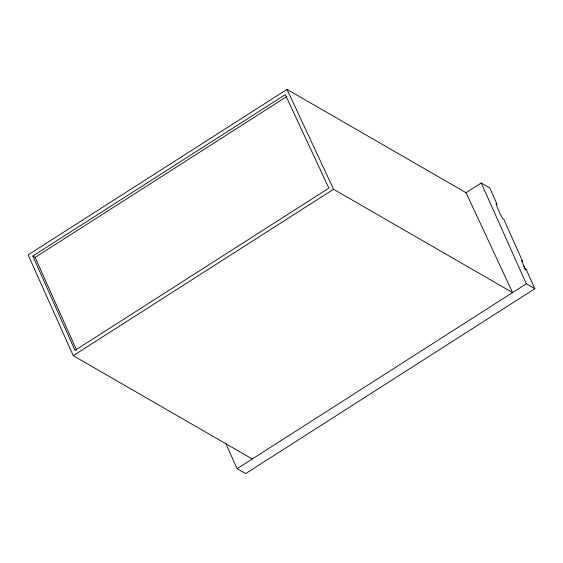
<?xml version="1.0" encoding="UTF-8"?>
<svg xmlns="http://www.w3.org/2000/svg" width="563" height="563" viewBox="0 0 563 563"><rect width="100%" height="100%" fill="white"/><g stroke="black" fill="none" stroke-linecap="round" stroke-linejoin="round"><path stroke-width="0.84" d="M287.024 89.39L333.556 189.267L512.583 292.577L466.051 192.694L287.024 89.39L28.15 254.877L73.239 355.675L252.266 458.986M32.802 256.052L285.307 94.633L328.855 188.119L75.006 350.404L32.802 256.052L35.131 257.397L76.617 350.144M35.131 257.397L286.891 96.449M73.239 355.675L333.556 189.267M466.051 192.694L481.224 182.996L489.761 187.929L497.059 204.249L495.954 203.7A39.326 10.943 57.4 0 0 502.485 218.303L503.653 218.979L522.612 261.359L521.584 260.768L525.209 268.875L526.236 269.466L534.85 288.728L245.637 473.61L237.093 468.683L225.643 443.088M525.455 269.966L526.236 269.466M237.093 468.683L526.314 283.794L534.85 288.728M523.78 266.222L525.166 269.325M481.224 182.996L526.314 283.794"/></g></svg>
